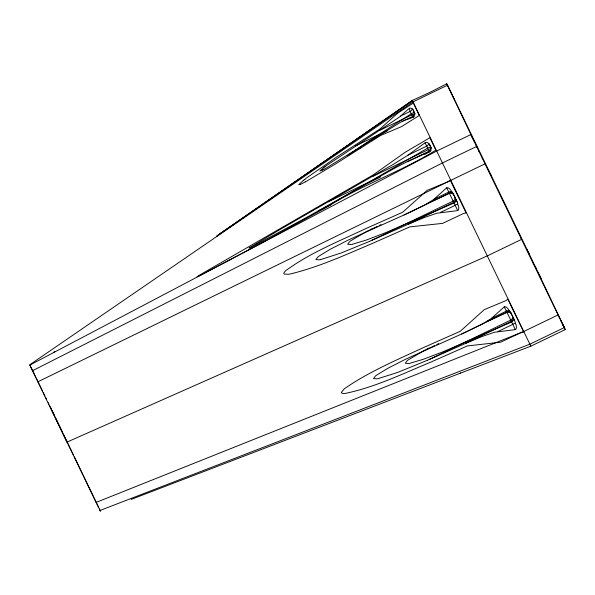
<?xml version="1.0" encoding="UTF-8"?>
<svg xmlns="http://www.w3.org/2000/svg" width="595" height="595" viewBox="0 0 595 595"><rect width="100%" height="100%" fill="white"/><g stroke="black" fill="none" stroke-linecap="round" stroke-linejoin="round"><path stroke-width="0.89" d="M250.778 247.356L250.577 247.453A9.475 2.06 -29.2 0 1 250.153 247.646L249.067 248.041L279.769 229.648L393.57 164.19L407.337 155.615L425.313 142.629L427.18 142.428L428.995 143.692A13.358 4.686 -30.8 0 1 429.33 144.116L430.721 147.069A12.421 4.358 -30.3 0 1 430.839 147.545L430.795 150.022L429.538 151.68L406.563 162.011L397.073 166.905L303.524 219.094L254.868 245.319M320.593 259.569A24.35 22.677 -10.7 0 1 319.106 259.851L315.908 259.576L318.05 256.824A25.34 23.599 -10.7 0 1 318.942 256.155L330.225 249.283L348.097 240.127L408.862 212.802L424.376 205.178L433.562 199.608L446.689 187.797C449.456 186.971 451.077 191.136 452.572 192.787A12.205 11.364 -10.7 0 1 453.368 194.096M427.27 360.347L397.639 372.44L378.204 378.599A25.34 23.599 -10.7 0 1 377.096 378.814L373.519 378.606L375.371 376.092A24.35 22.677 -10.7 0 1 376.553 375.185L387.836 368.305L405.708 359.157L466.473 331.824L481.995 324.208L491.173 318.637L504.3 306.827C506.643 305.942 508.249 309.437 509.506 310.828A23.086 21.502 -10.7 0 0 509.803 311.267L510.369 312.092A10.189 9.483 -10.7 0 1 510.971 313.126L514.623 320.683L512.942 317.18M408.877 108.669L400.636 116.04L410.2 111.421A3.265 2.648 -25.6 0 0 412.186 108.84C405.716 105.077 412.238 115.207 413.101 117.505M303.629 180.196L298.772 184.629L299.902 184.51M448.585 181.43L450.229 180.159L466.108 212.951L463.803 213.374L442.561 223.385L409.754 226.896L372.961 243.199C345.762 254.69 318.637 267.222 289.81 274.079A35.15 32.732 -10.7 0 1 288.679 274.265L284.016 274.057L283.793 273.105L284.975 271.402A16.407 15.284 -10.7 0 1 285.712 270.688C310.107 252.778 338.667 241.444 365.873 228.547L402.659 212.251L427.098 190.393L448.407 181.564M323.509 167.738L319.887 171.003L321.999 170.289A13.388 4.106 -33.5 0 0 322.497 170.073L322.602 169.992M304.804 179.296L305.071 179.095A71.006 20.81 -33.9 0 1 306.797 177.793L336.554 157.125L379.945 128.974L397.631 113.206L413.413 103.017L419.319 115.46L401.618 126.571L380.703 135.437L335.818 163.774L307.727 180.523A63.925 18.341 -33.3 0 1 305.265 181.906M324.833 166.749L325.019 166.607A59.991 18.341 -33.7 0 1 326.06 165.841L399.074 117.304A12.443 4.314 -33.6 0 0 400.651 116.04M349.25 154.522L350.7 153.48M351.065 153.22L370.328 140.137L411.309 113.734A3.22 1.123 -33.5 0 1 414.395 112.857M452.081 94.657L446.778 83.769L429.672 92.47L412.283 100.436L216.825 236.051L412.365 100.607M218.425 234.728L412.424 100.734L530.837 346.171L565.25 329.578L560.431 319.693M412.818 102.005L29.802 364.742L30.018 365.166M53.282 352.575L54.77 351.556M412.186 108.84A22.394 7.817 -33.5 0 0 412.35 108.974L412.647 109.227A9.193 3.213 -33.6 0 1 412.93 109.592L414.269 112.418A11.699 4.091 -33.2 0 1 414.395 113.02C415.355 119.357 405.113 118.792 402.101 121.492A13.678 4.738 -33.4 0 0 400.539 122.273L326.573 167.835A56.532 16.98 -33.4 0 1 325.495 168.445L323.858 169.33M412.796 117.483L413.027 117.341A3.161 1.101 -33.4 0 0 414.418 116.27M322.371 209.142L323.762 208.324M324.454 207.915L335.007 201.72M335.706 201.311L427.641 148.133A3.183 1.108 -30.7 0 1 430.847 147.649L430.862 147.664M424.778 154.38L425.239 154.127M425.7 153.874L426.161 153.614M428.006 152.595L428.474 152.335M427.084 153.101L427.545 152.848M428.936 152.082L429.397 151.829A3.191 1.116 -30.4 0 0 431.07 150.565M305.272 181.869L304.164 182.464A18.148 5.348 -33.5 0 1 299.843 184.599M367.115 231.187L350.686 240.826A25.34 23.599 -10.7 0 0 349.8 241.496L347.651 244.248L350.857 244.515A24.35 22.677 -10.7 0 0 352.337 244.24M424.726 350.217L408.296 359.856A24.35 22.677 -10.7 0 0 407.114 360.763L405.262 363.277L408.839 363.486A25.34 23.599 -10.7 0 0 409.948 363.27L423.283 359.298L442.673 351.928L511.663 322.021A3.176 2.96 -10.7 0 0 513.173 317.931M436.418 151.197L29.75 365.144L100.436 511.224L99.38 509M426.838 349.124L428.973 348.03M370.291 229.544L371.362 229.001M32.435 370.759L442.033 163.164M200.746 275.135L257.992 244.932L326.596 207.305C361.381 185.045 400.77 171.91 435.808 150.178L429.902 137.743L405.299 152.186L373.31 174.856L199.072 275.381A11.424 1.926 -29 0 0 197.83 276.147L197.064 276.757L198.351 276.288A18.185 3.079 -28.6 0 0 200.255 275.366L200.418 275.299M453.606 194.855A3.176 2.96 -10.7 0 0 449.337 193.263L432.282 201.199M506.97 312.338L486.442 321.754M37.79 381.849L450.415 180.53M413.19 101.79L447.462 85.241L446.778 83.769M380.116 130.171L411.852 114.85A3.265 1.153 -25.8 0 1 414.313 114.128M402.332 121.387L412.58 116.442A3.265 3.243 -24.4 0 0 414.425 113.533M355.691 145.849L384.318 132.023M385.047 131.673L386.497 130.974M380.592 134.21L387.144 131.049M355.304 150.304L361.202 147.456M407.925 155.206L426.689 146.147A3.265 2.648 -25.6 0 0 428.683 143.388M372.321 176.618L428.333 149.568A3.265 1.153 -25.8 0 1 431.018 148.854M407.218 161.706L429.069 151.16A3.265 3.243 -24.4 0 0 430.906 148.043L430.906 148.043M328.306 201.757L379.082 177.236M368.26 182.844L380.592 176.894M436.604 151.1L470.876 134.552L476.774 146.816M318.838 210.593L331.437 204.509M442.323 163.015L476.595 146.467L477.183 147.672M450.713 180.397L484.985 163.848L484.486 162.807M367.197 231.291L377.118 226.502M379.104 225.542L381.09 224.59M434.015 199.221L448.771 192.096A3.265 1.904 -25.9 0 1 451.895 191.798M403.99 214.996L449.351 193.278M369.904 241.213L453.145 201.088A3.265 3.049 -25.4 0 0 454.751 196.923L457.012 201.653A10.189 9.483 -10.7 0 1 457.451 202.761M371.63 240.447L408.423 224.151L453.71 202.285A3.265 3.049 -25.4 0 0 455.316 198.12M440.419 212.452L455.175 205.327C458.879 201.489 459.838 210.147 457.719 210.6L436.827 213.226L424.488 217.472L408.423 224.151M424.808 350.321L434.729 345.531M436.715 344.572L438.701 343.613M491.626 318.251L506.382 311.125A3.265 1.904 -25.9 0 1 509.506 310.828M461.601 334.026L506.888 312.159A3.265 3.049 -25.4 0 1 511.157 313.483L512.206 315.633M429.24 359.477L510.755 320.117A3.265 3.049 -25.4 0 0 512.362 315.952L512.927 317.15A3.265 3.049 -25.4 0 1 511.321 321.315L466.034 343.181L427.396 360.295M498.03 331.482L512.786 324.357C516.49 320.497 517.405 329.109 515.367 329.623L494.438 332.255L482.099 336.502L466.034 343.181M523.831 331.467L558.103 314.919L557.612 313.877M529.981 344.133L564.253 327.585L562.037 322.996M521.413 332.404L500.581 342.214L467.365 345.926L430.572 362.229C402.622 373.779 374.902 387.315 345.13 393.436A16.407 15.284 -10.7 0 1 344.081 393.518L341.954 393.28L341.344 392.499L344.193 388.966A35.15 32.732 -10.7 0 1 345.07 388.26C369.391 371.54 396.813 359.96 423.484 347.577L460.27 331.281L484.3 309.616L506.018 300.594L507.847 299.188L523.719 331.98L521.637 332.367M429.984 202.218L431.137 201.705M369.659 241.317L341.151 252.987L321.01 259.48M96.137 502.403L523.533 331.608M454.052 202.992L385.062 232.905L366.222 240.083L352.753 244.151M100.057 510.465L529.684 344.26M131.123 499.428L460.716 373.043M459.474 373.511L530.844 346.186M515.33 329.63L504.3 306.827M412.283 100.451L412.625 101.143M453.621 194.617L453.36 194.104L457.012 201.653M430.721 147.069L431.085 147.783M562.967 324.9L565.228 329.533M452.996 193.293L452.981 193.263A3.265 3.049 -25.4 0 0 452.847 193.018M30.219 365.568L30.613 366.379M450.058 90.492L447.462 85.241L472.207 137.296M414.507 112.894L412.923 109.592M510.971 313.134L511.15 313.498L510.607 312.323A3.265 3.049 -25.4 0 0 510.458 312.048M412.737 116.746L412.759 116.806M429.248 151.524L429.077 151.175L429.345 151.777M30.776 366.706L31.743 368.692M450.408 91.176L453.628 97.84M561.62 322.178L559.278 317.321M31.966 369.153L32.956 371.183M527.981 251.447L541.153 278.802L537.969 272.175M453.011 96.554L529.223 254.028M482.233 158.136L559.464 317.73M429.099 151.145L425.075 142.785M446.689 187.797L452.959 200.701M33.223 371.734L33.498 372.299M33.781 372.879L34.659 374.694M34.964 375.326L35.276 375.966M35.588 376.613L35.908 377.275M36.317 378.123L37.284 380.116M38.177 381.968L42.505 390.908M43.346 392.648L44.997 396.054M45.808 397.735L46.611 399.394M48.188 402.651L48.969 404.25M50.501 407.419L51.274 409.025M52.055 410.647L54.465 415.615M55.29 417.311L56.116 419.029M56.399 419.609L62.78 432.796M63.568 434.417L63.903 435.109M64.238 435.808L64.572 436.507M64.915 437.213L65.606 438.634M535.433 266.887L536.437 268.977M478.938 151.309L482.53 158.776M476.119 145.485L479.28 152.045M430.773 147.129L429.322 144.124M453.747 194.833L454.543 196.499M457.719 210.6L453.063 200.917M65.956 439.355L66.298 440.077M66.647 440.798L68.038 443.677M68.388 444.398L69.749 447.224M70.084 447.916L71.668 451.211M474.163 141.387L470.876 134.552M71.965 451.821L72.255 452.423M72.531 453.003L72.806 453.569M73.059 454.104L73.549 455.115M74.375 456.848L75.186 458.529M75.453 459.087L78.138 464.695M78.406 465.26L82.973 474.78M83.24 475.346L98.487 507.141M539.821 276.058L564.566 328.105M527.044 249.506L527.542 250.547M490.481 173.971L490.979 175.012M521.049 238.342L521.547 239.383L487.134 255.999L66.96 442.122L49.735 405.835M453.926 98.428L454.416 99.469M506.933 312.256L506.962 312.308A3.176 2.96 -10.7 0 1 511.217 313.885M515.515 323.241L515.166 322.103A12.205 11.364 -10.7 0 0 514.638 320.675M457.451 202.761L457.741 203.713A23.086 21.502 -10.7 0 0 457.905 204.211M347.852 155.548A60.162 19.01 -33.7 0 1 348.893 154.782M449.545 193.011A3.265 3.049 -25.4 0 1 453.546 194.453M455.562 198.901A3.176 2.96 -10.7 0 1 454.074 203.044M323.613 167.783A39.865 12.056 -33.8 0 1 324.922 166.801M323.858 169.344A24.611 7.49 -33.4 0 1 322.594 169.999M254.117 245.705A52.248 11.29 -29.1 0 1 252.607 246.464A24.901 5.377 -29.1 0 1 250.785 247.341M303.74 180.233A48.217 13.923 -33.9 0 1 304.9 179.34M415.05 114.017L414.752 113.407L415.027 113.957"/></g></svg>
